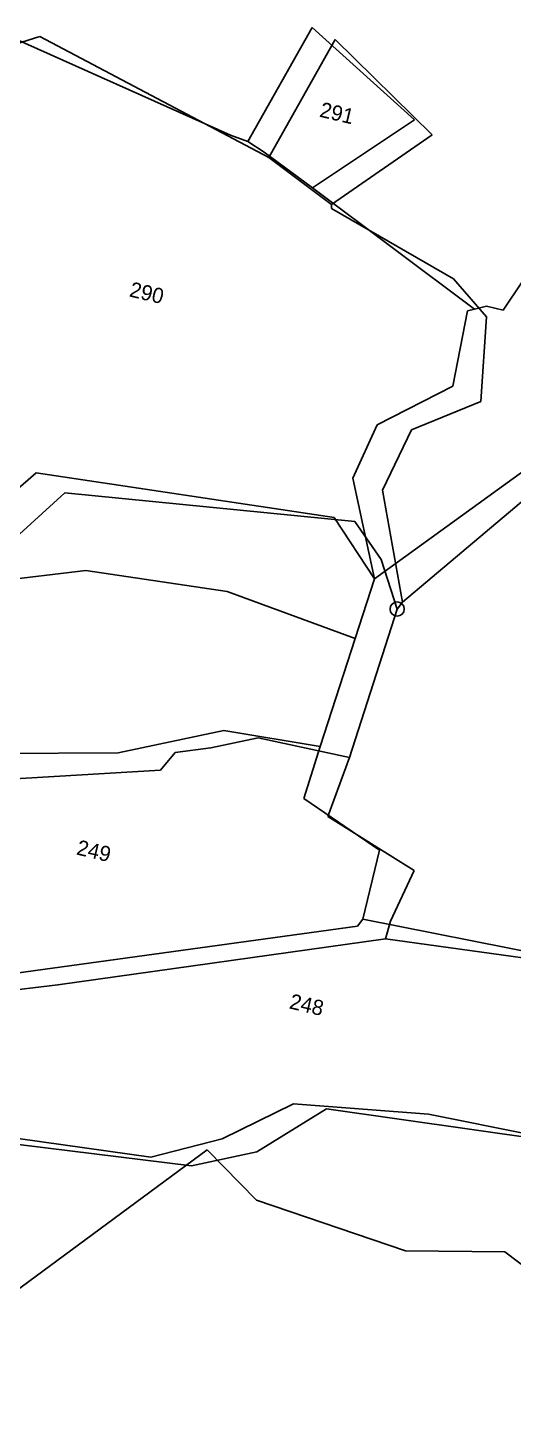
# Model space of a CAD drawing. Header units: metres. Extents: x 288063 to 291905, y 2022918 to 2025523.
# Drawn here: x 288954.2 to 289063.7, y 2023168.5 to 2023478 of the extents above; entities that cross this region are included whole.
import ezdxf
from ezdxf.enums import TextEntityAlignment as Align

# ---------------------------------------------------------------- set-up
doc = ezdxf.new("R2010")
doc.units = ezdxf.units.M
doc.header["$MEASUREMENT"] = 0
for name, color, linetype in [('POLY_PARCEL', 6, 'Continuous'), ('TEXT_PARCEL', 7, 'Continuous'), ('V_BOUND_LINE', 7, 'Continuous'), ('VILLAGE BOUNDRY', 5, 'Continuous')]:
    doc.layers.add(name, color=color, linetype=linetype)
doc.styles.add('TEXT_MAP', font='', dxfattribs={"height": 1.8})
doc.styles.get('TEXT_MAP').set_extended_font_data('Kruti Dev 050')

msp = doc.modelspace()

# ---------------------------------------------------------------- linework, layer by layer
msp.add_circle((289037.46, 2023347.1), 1.6)
at = {"layer": 'POLY_PARCEL'}
for p, q in [((288999.93, 2023453.73), (288947.84, 2023477.05)), ((288957.02, 2023475.95), (288950.14, 2023473.79)), ((289008.59, 2023448.74), (288957.02, 2023475.95)), ((289018.3, 2023478), (289003.82, 2023452.36)), ((289041.36, 2023457.22), (289018.3, 2023478)), ((289008.59, 2023448.74), (289023.52, 2023475.31)), ((289023.52, 2023475.31), (289045.37, 2023453.86)), ((289018.38, 2023441.88), (289041.36, 2023457.22)), ((289003.82, 2023452.36), (288999.93, 2023453.73)), ((289003.82, 2023452.36), (289007.54, 2023449.96)), ((289045.37, 2023453.86), (289022.68, 2023438.17)), ((289007.54, 2023449.96), (289018.38, 2023441.88)), ((289022.68, 2023438.17), (289008.59, 2023448.74)), ((289054.86, 2023414.63), (289018.38, 2023441.88)), ((289022.67, 2023437.28), (289022.68, 2023438.17)), ((289050.15, 2023421.46), (289022.67, 2023437.28)), ((289057.54, 2023412.87), (289050.15, 2023421.46)), ((289061.34, 2023414.41), (289065.6, 2023420.74)), ((289049.98, 2023397.3), (289053.27, 2023414.23)), ((289053.27, 2023414.23), (289054.86, 2023414.63)), ((289054.86, 2023414.63), (289057.54, 2023415.3)), ((289057.54, 2023415.3), (289061.34, 2023414.41)), ((289056.31, 2023393.84), (289057.54, 2023412.87)), ((289032.98, 2023388.58), (289049.98, 2023397.3)), ((289040.7, 2023387.41), (289056.31, 2023393.84)), ((289027.52, 2023376.58), (289032.98, 2023388.58)), ((289080, 2023388.44), (289032.36, 2023353.91)), ((289034.16, 2023373.86), (289040.7, 2023387.41)), ((288932.29, 2023356.85), (288956.18, 2023377.79)), ((288956.18, 2023377.79), (289023.28, 2023367.67)), ((289038.64, 2023348.64), (289075.68, 2023379.89)), ((289032.36, 2023353.91), (289027.52, 2023376.58)), ((289038.64, 2023348.64), (289034.16, 2023373.86)), ((288936.97, 2023349.97), (288962.66, 2023373.26)), ((288962.66, 2023373.26), (289027.96, 2023366.8)), ((289023.28, 2023367.67), (289032.36, 2023353.91)), ((289027.96, 2023366.8), (289033.89, 2023358.26)), ((288967.34, 2023355.8), (288931.79, 2023351.45)), ((288999.17, 2023351.07), (288967.34, 2023355.8)), ((289033.89, 2023358.26), (289037.46, 2023347.1)), ((289032.36, 2023353.91), (289028.01, 2023340.46)), ((289028.01, 2023340.46), (288999.17, 2023351.07)), ((289037.46, 2023347.1), (289026.73, 2023313.72)), ((289037.46, 2023347.1), (289038.64, 2023348.64)), ((289028.01, 2023340.46), (289020.15, 2023316.17)), ((288974.69, 2023314.7), (288998.44, 2023319.76)), ((288995.55, 2023315.84), (289006.2, 2023318.12)), ((288998.44, 2023319.76), (289020.15, 2023316.17)), ((289006.2, 2023318.12), (289026.73, 2023313.72)), ((288987.48, 2023314.82), (288995.55, 2023315.84)), ((289020.15, 2023316.17), (289016.43, 2023304.46)), ((288947.66, 2023314.56), (288974.69, 2023314.7)), ((288984.16, 2023310.86), (288987.48, 2023314.82)), ((289026.73, 2023313.72), (289021.86, 2023300.44)), ((288947.6, 2023308.65), (288984.16, 2023310.86)), ((289016.43, 2023304.46), (289033.52, 2023292.82)), ((289021.86, 2023300.44), (289041.32, 2023288.22)), ((289033.52, 2023292.82), (289029.72, 2023277.26)), ((289041.32, 2023288.22), (289035.94, 2023276.83)), ((289028.53, 2023275.74), (288940.41, 2023263.56)), ((289029.72, 2023277.26), (289028.53, 2023275.74)), ((289029.72, 2023277.26), (289083.08, 2023266.76)), ((289035.94, 2023276.83), (289034.85, 2023272.9)), ((289034.85, 2023272.9), (288961.08, 2023262.53)), ((289086.52, 2023265.65), (289034.85, 2023272.9)), ((288961.08, 2023262.53), (288945.78, 2023260.64))]:
    msp.add_line(p, q, dxfattribs=at)
at = {"layer": 'V_BOUND_LINE'}
for p, q in [((288998.04, 2023227.86), (289014.11, 2023235.7)), ((289021.52, 2023234.61), (289005.86, 2023224.92)), ((289014.11, 2023235.7), (289044.52, 2023233.42)), ((289072.79, 2023227.29), (289021.52, 2023234.61)), ((288925.81, 2023231.57), (288982.04, 2023223.71)), ((289044.52, 2023233.42), (289067.67, 2023228.78)), ((288991.14, 2023221.79), (288934.79, 2023228.68)), ((288982.04, 2023223.71), (288998.04, 2023227.86)), ((289005.86, 2023224.92), (288991.14, 2023221.79))]:
    msp.add_line(p, q, dxfattribs=at)
at = {"layer": 'VILLAGE BOUNDRY'}
for p, q in [((288949.64, 2023192.11), (288994.67, 2023225.35)), ((288994.67, 2023225.35), (289005.8, 2023214.05)), ((289005.8, 2023214.05), (289039.31, 2023202.61)), ((289039.31, 2023202.61), (289061.71, 2023202.43)), ((289061.71, 2023202.43), (289106.23, 2023168.5))]:
    msp.add_line(p, q, dxfattribs=at)

# ---------------------------------------------------------------- texts
at = {"layer": 'TEXT_PARCEL', "style": 'TEXT_MAP'}
for s, p in [('291', (289023.93, 2023458.74)), ('290', (288981.11, 2023418.28)), ('249', (288969.2, 2023292.67)), ('248', (289017.11, 2023258.03))]:
    msp.add_text(s, height=3.432, rotation=346.7555, dxfattribs=at).set_placement(p, align=Align.MIDDLE)

doc.saveas('drawing.dxf')
